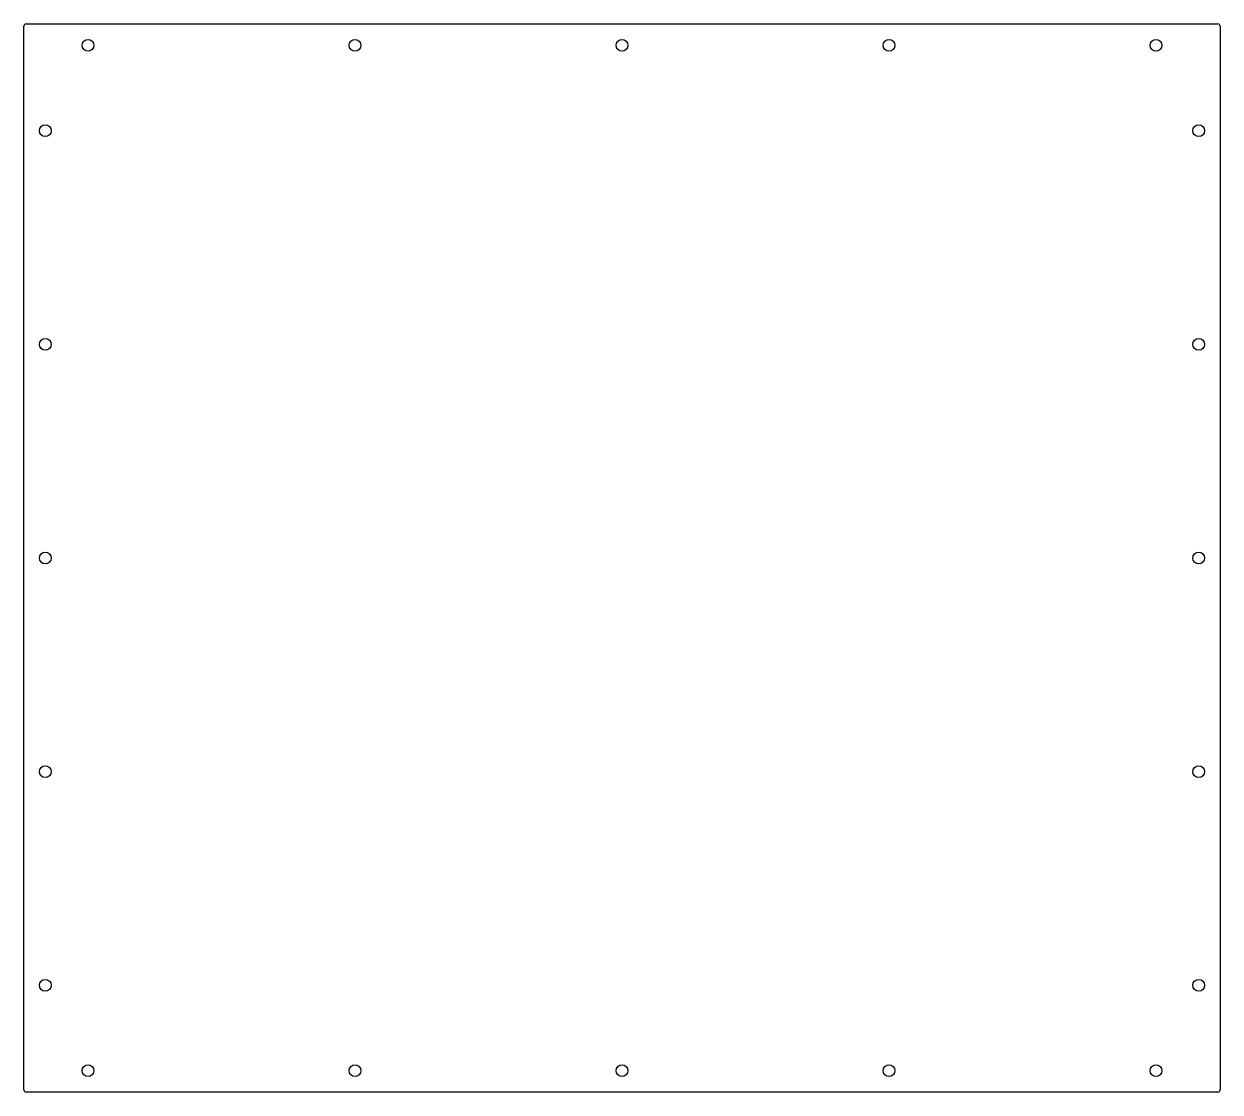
# Model space of a CAD drawing. Header units: millimetres. Extents: x -280 to 280, y -250 to 250.
import ezdxf

# ---------------------------------------------------------------- set-up
doc = ezdxf.new("R2010")
doc.units = ezdxf.units.MM

msp = doc.modelspace()

# ---------------------------------------------------------------- linework, layer by layer
at = {"color": 7, "linetype": 'Continuous', "lineweight": 25}
for p, q in [((-280, -249), (-280, 249)), ((-279, 250), (279, 250)), ((280, 249), (280, -249)), ((279, -250), (-279, -250))]:
    msp.add_line(p, q, dxfattribs=at)
for centre in [(-250, 240), (-125, 240), (0, 240), (125, 240), (250, 240), (-270, 200), (270, 200), (-270, 100), (270, 100), (-270, 0), (270, 0), (-270, -100), (270, -100), (-270, -200), (270, -200), (-250, -240), (-125, -240), (0, -240), (125, -240), (250, -240)]:
    msp.add_circle(centre, 2.75, dxfattribs=at)
for centre, start, end in [((-279, 249), 90, 180), ((279, 249), 360, 90), ((-279, -249), 180, 270), ((279, -249), 270, 0)]:
    msp.add_arc(centre, 1, start, end, dxfattribs=at)

doc.saveas('drawing.dxf')
